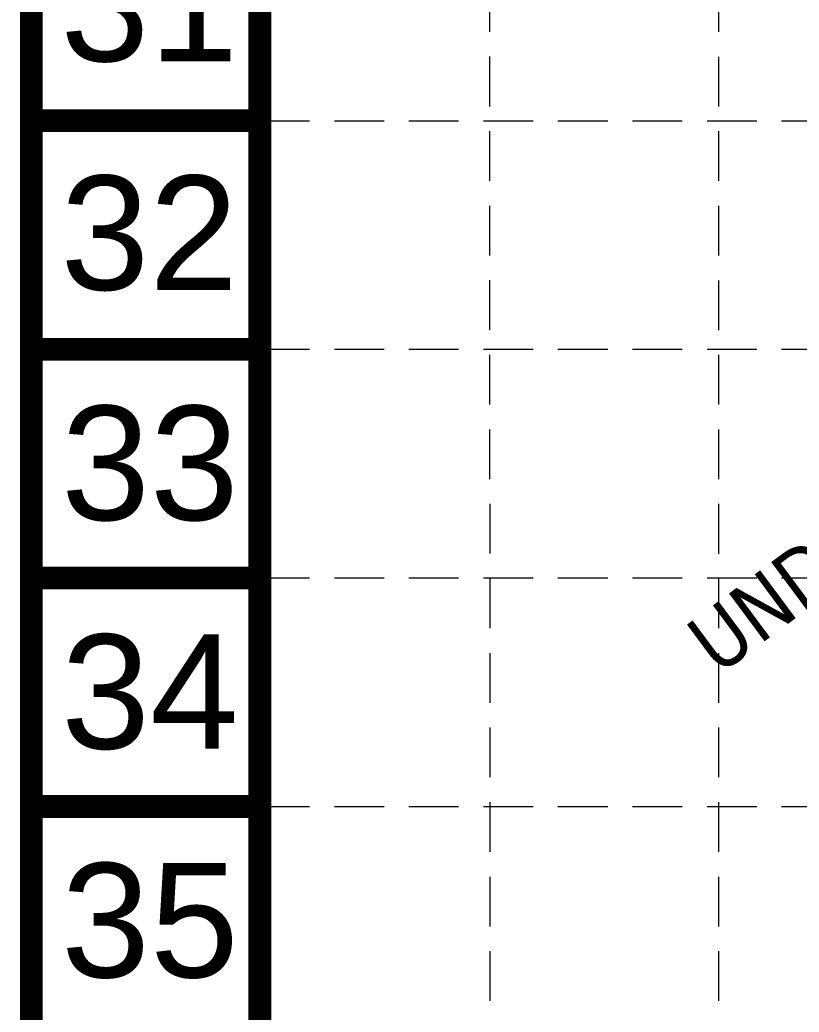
# Model space of a CAD drawing. Header units: inches. Extents: x 6967 to 7890, y 13663 to 15138.
# Drawn here: x 6967.4 to 7045.9, y 14310.8 to 14410.6 of the extents above; entities that cross this region are included whole.
import ezdxf
from ezdxf.enums import TextEntityAlignment as Align

# ---------------------------------------------------------------- set-up
doc = ezdxf.new("R2010")
doc.units = ezdxf.units.IN
doc.header["$MEASUREMENT"] = 0
doc.linetypes.add('HIDDEN', pattern=[0.375, 0.25, -0.125])
doc.linetypes.add('xGWI003pt$0$PHANTOM2', pattern=[1.25, 0.625, -0.125, 0.125, -0.125, 0.125, -0.125])
for name, color, linetype in [('BASE', 7, 'Continuous'), ('C-ANNO-SITE-TEXT-E', 14, 'Continuous'), ('GRID', 254, 'HIDDEN'), ('xGWI003pt$0$C-PROP-ADJ-E', 6, 'xGWI003pt$0$PHANTOM2')]:
    doc.layers.add(name, color=color, linetype=linetype)
doc.styles.add('L80', font='TAHOMA.TTF', dxfattribs={"height": 3.2})
doc.styles.get("Standard").update_dxf_attribs({"font": 'ARIAL.TTF'})

msp = doc.modelspace()

# ---------------------------------------------------------------- linework, layer by layer
at = {"layer": 'BASE', "const_width": 2.3}
for points in [[(7888.682, 13664.426), (7888.682, 15136.573), (6968.591, 15136.573), (6968.591, 13664.426)], [(7865.68, 13687.429), (7865.68, 15113.571), (6991.593, 15113.571), (6991.593, 13687.429)]]:
    msp.add_lwpolyline(points, close=True, dxfattribs=at)
for points in [[(6991.593, 14400.5), (6968.591, 14400.5)], [(6991.593, 14377.497), (6968.591, 14377.497)], [(6991.593, 14354.495), (6968.591, 14354.495)], [(6991.593, 14331.493), (6968.591, 14331.493)]]:
    msp.add_lwpolyline(points, dxfattribs=at)
at = {"layer": 'GRID', "color": 252, "linetype": 'HIDDEN', "lineweight": 0, "ltscale": 20}
for p, q in [((7014.805, 13779.441), (7014.681, 15112.707)), ((7037.905, 13779.437), (7037.619, 15112.696)), ((6991.593, 14400.5), (7865.68, 14400.5)), ((6991.593, 14377.497), (7865.68, 14377.497)), ((6991.593, 14354.495), (7865.68, 14354.495)), ((6991.593, 14331.493), (7865.68, 14331.493))]:
    msp.add_line(p, q, dxfattribs=at)
at = {"layer": 'xGWI003pt$0$C-PROP-ADJ-E', "color": 253}
msp.add_arc((7559.18, 14068.524), 540, 153.27167, 171.7172, dxfattribs=at)

# ---------------------------------------------------------------- texts
at = {"layer": 'BASE'}
for s, p in [('31', (6980.462, 14412.226)), ('32', (6980.462, 14389.224)), ('33', (6980.532, 14366.067)), ('34', (6980.532, 14343.065)), ('35', (6980.532, 14320.062))]:
    msp.add_text(s, height=11.5011, dxfattribs=at).set_placement(p, align=Align.MIDDLE_CENTER)
at = {"layer": 'C-ANNO-SITE-TEXT-E', "color": 253, "style": 'L80'}
msp.add_text('UNDEVELOPED', height=6, rotation=36.61041, dxfattribs=at).set_placement((7037.66, 14344.614))

doc.saveas('drawing.dxf')
